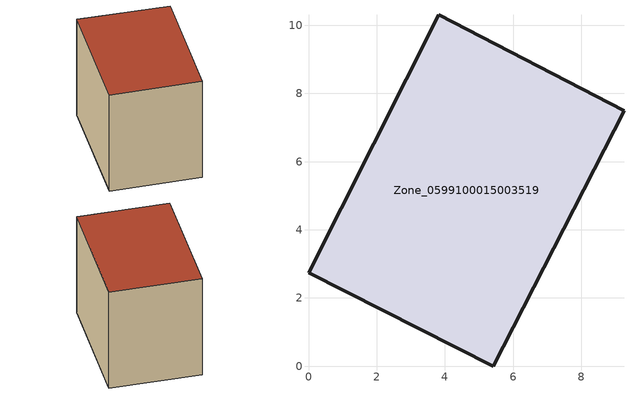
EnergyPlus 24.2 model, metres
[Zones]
Zone_0599100015003519
 floor ground (C_G): 0,2.74 3.82,10.31 9.26,7.49 5.42,0 z1
 wall outside (C_F): 9.26,7.49 3.82,10.31 0,2.74 5.42,0 9.26,7.49 z1:8.54
 roof outside (C_R): 3.82,10.31 0,2.74 5.42,0 9.26,7.49 z8.54
[BUILDING]
Pand.0599100015003519: North Axis=0; Terrain=City; Loads Convergence Tolerance Value=0.04; Temperature Convergence Tolerance Value=0.4; Solar Distribution=FullExterior; Maximum Number of Warmup Days=25; Minimum Number of Warmup Days=1
[Site:Location]
Rotterdam.The.Hague.AP_ZH_NLD Design_Conditions: Latitude=51.96; Longitude=4.45; Time Zone=1; Elevation=-4.5
[SITE:GROUNDTEMPERATURE:BUILDINGSURFACE]
18, 18, 18, 18, 18, 18, 18, 18, 18, 18, 18, 18
[MATERIAL] Thermal Absorptance=0.9; Solar Absorptance=0.7; Visible Absorptance=0.7
Name | Roughness | Thickness | Conductivity | Density | Specific Heat
G.TC.1946-1964 | MediumSmooth | 0.15 | 1 | 540 | 1210
F.TC.1946-1964 | Rough | 0.3 | 0.857143 | 1920 | 840
R.TC.1946-1964 | MediumRough | 0.2 | 0.235294 | 1500 | 1000
[CONSTRUCTION]
C_G: G.TC.1946-1964
C_F: F.TC.1946-1964
C_R: R.TC.1946-1964
[ZONE]
Zone_0599100015003519: Type=1; Multiplier=1; Ceiling Height=Autocalculate; Volume=Autocalculate; Floor Area=autocalculate; Part of Total Floor Area=Yes
[ZONEINFILTRATION:DESIGNFLOWRATE]
Infil_Zone_0599100015003519: Zone or ZoneList or Space or SpaceList=Zone_0599100015003519; Schedule=AlwaysOn; Design Flow Rate Calculation Method=Flow/Area; Flow Rate per Floor Area=0.003; Constant Term Coefficient=1; Temperature Term Coefficient=0; Velocity Term Coefficient=0; Velocity Squared Term Coefficient=0
[HVACTEMPLATE:ZONE:IDEALLOADSAIRSYSTEM]
Zone_0599100015003519: Maximum Heating Supply Air Temperature=50; Minimum Cooling Supply Air Temperature=13; Maximum Heating Supply Air Humidity Ratio=0.0156; Minimum Cooling Supply Air Humidity Ratio=0.0077; Heating Limit=NoLimit; Cooling Limit=NoLimit; Dehumidification Control Type=ConstantSensibleHeatRatio; Cooling Sensible Heat Ratio=0.7; Dehumidification Setpoint=60; Humidification Control Type=None; Humidification Setpoint=30; Outdoor Air Method=None; Outdoor Air Flow Rate per Person=0.00944; Outdoor Air Flow Rate per Zone Floor Area=0; Outdoor Air Flow Rate per Zone=0; Demand Controlled Ventilation Type=None; Outdoor Air Economizer Type=NoEconomizer; Heat Recovery Type=None; Sensible Heat Recovery Effectiveness=0.7; Latent Heat Recovery Effectiveness=0.65
[ZONECONTROL:THERMOSTAT]
ThermostatControl_Zone_0599100015003519: Zone or ZoneList=Zone_0599100015003519; Control Type Schedule=DualSetpointControlType; Control 1=Thermostat_Zone_0599100015003519; Temperature Difference Between Cutout And Setpoint=0
[THERMOSTATSETPOINT:DUALSETPOINT]
Thermostat_Zone_0599100015003519: Heating Setpoint Temperature Schedule=HeatingSetpoint_Zone_0599100015003519; Cooling Setpoint Temperature Schedule=CoolingSetpoint_Zone_0599100015003519
[SCHEDULE:COMPACT]
HeatingSetpoint_Zone_0599100015003519: Through: 12/31, For: AllDays, Until: 24:00, 21
CoolingSetpoint_Zone_0599100015003519: Through: 12/31, For: AllDays, Until: 24:00, 24
DualSetpointControlType: Through: 12/31, For: AllDays, Until: 24:00, 4
AlwaysOn: Through: 12/31, For: AllDays, Until: 24:00, 1
